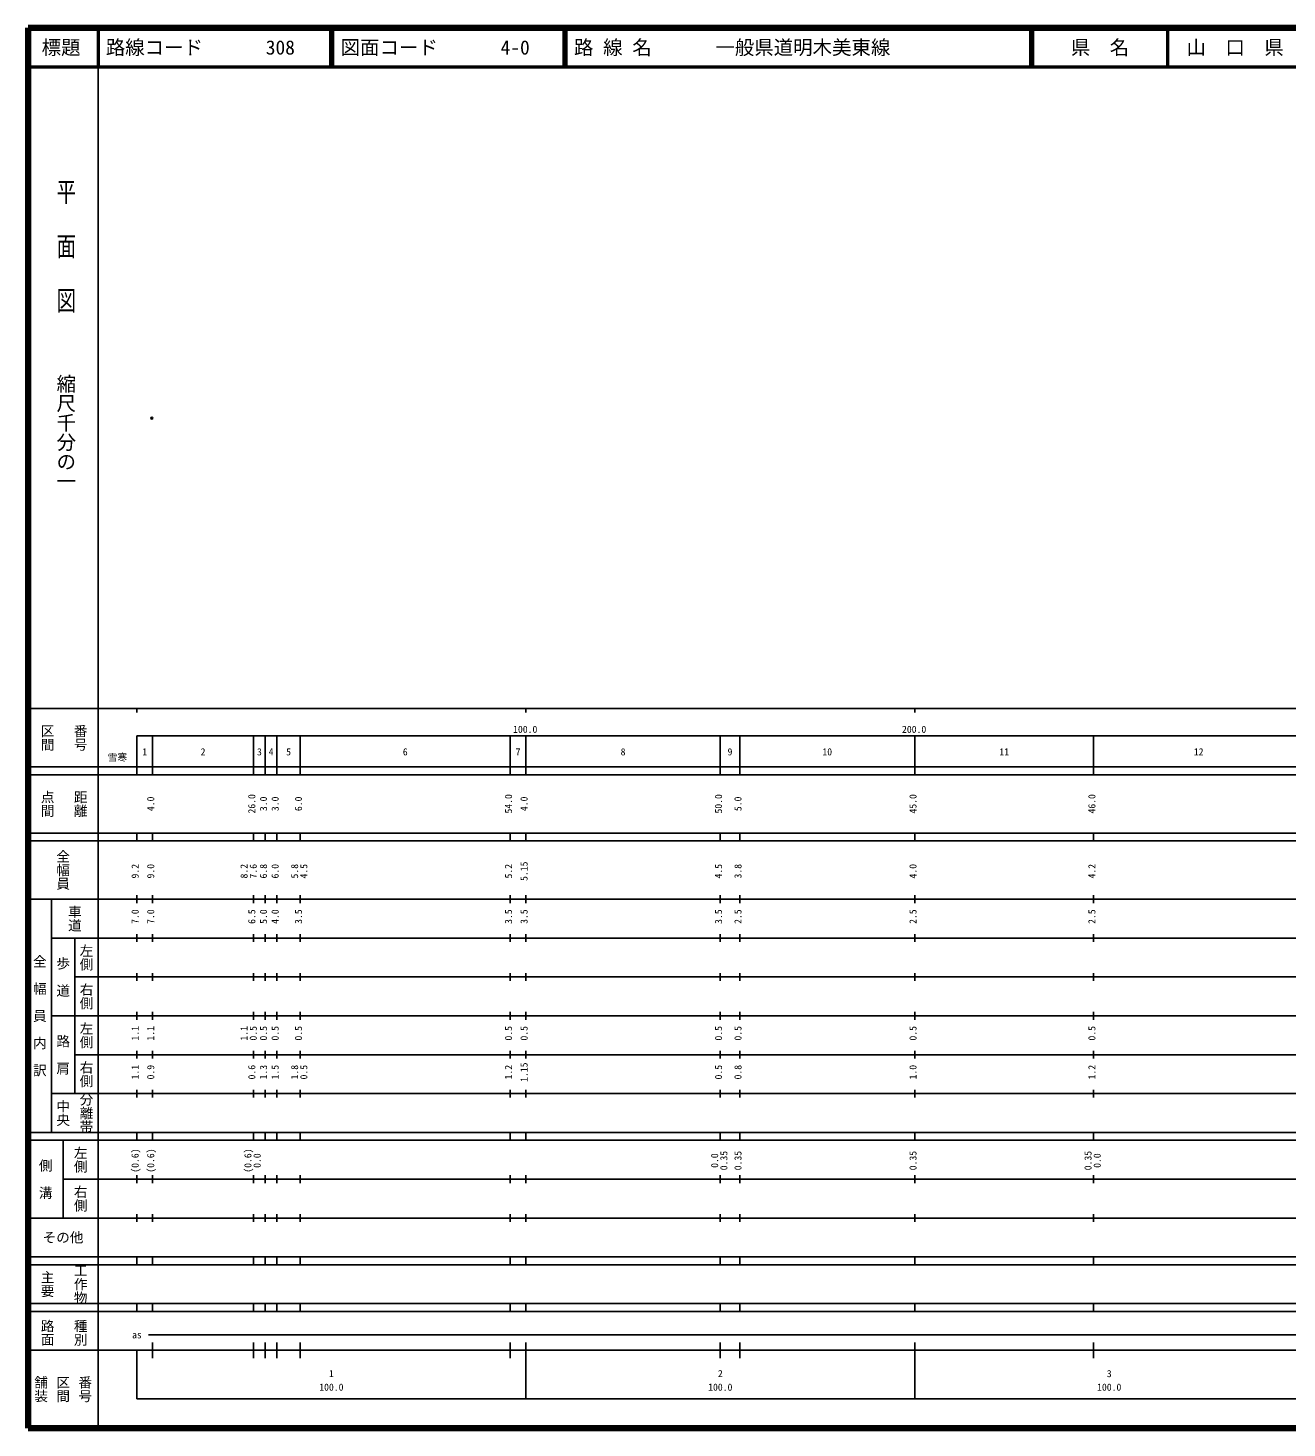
# Model space of a CAD drawing. Units: millimetres on the paper. Extents: x 40 to 680, y 20 to 380.
# Drawn here: x 40 to 363.7, y 20 to 380 of the extents above; entities that cross this region are included whole.
import ezdxf
from ezdxf.enums import TextEntityAlignment as Align

# ---------------------------------------------------------------- set-up
doc = ezdxf.new("R2010")
doc.units = ezdxf.units.MM
doc.header["$PDMODE"] = 32
doc.header["$PDSIZE"] = 0.5
doc.layers.add('M-OTRS', color=6, linetype='Continuous')
doc.layers.add('M-TTL-TXT', color=7, linetype='Continuous')
for name, color, linetype, lineweight in [('M-TTL', 2, 'Continuous', 140), ('M-TTL-BAND', 7, 'Continuous', 25), ('M-TTL-LINE', 7, 'Continuous', 50)]:
    doc.layers.add(name, color=color, linetype=linetype, lineweight=lineweight)
doc.styles.add('@ＭＳ ゴシック', font='')
doc.styles.add('ＭＳ ゴシック', font='')
doc.styles.get('@ＭＳ ゴシック').set_extended_font_data('@MS Gothic')
doc.styles.get('ＭＳ ゴシック').set_extended_font_data('MS Gothic')

msp = doc.modelspace()

# ---------------------------------------------------------------- linework, layer by layer
at = {"layer": 'M-OTRS'}
msp.add_point((71.817, 279.676), dxfattribs=at)
at = {"layer": 'M-TTL'}
for p, q in [((40, 380), (40, 20)), ((680, 380), (40, 380)), ((40, 20), (680, 20))]:
    msp.add_line(p, q, dxfattribs=at)
at = {"layer": 'M-TTL-BAND'}
for p, q in [((58, 370), (58, 20)), ((40, 205), (579, 205)), ((68, 205), (68, 204)), ((168, 205), (168, 204)), ((268, 205), (268, 204)), ((68, 198), (579, 198)), ((68, 198), (68, 188)), ((72, 188), (72, 198)), ((98, 188), (98, 198)), ((101, 188), (101, 198)), ((104, 188), (104, 198)), ((110, 188), (110, 198)), ((164, 188), (164, 198)), ((168, 188), (168, 198)), ((218, 188), (218, 198)), ((223, 188), (223, 198)), ((268, 188), (268, 198)), ((314, 188), (314, 198)), ((40, 190), (579, 190)), ((40, 188), (579, 188)), ((40, 173), (579, 173)), ((68, 171), (68, 173)), ((72, 171), (72, 173)), ((98, 171), (98, 173)), ((101, 171), (101, 173)), ((104, 171), (104, 173)), ((110, 171), (110, 173)), ((164, 171), (164, 173)), ((168, 171), (168, 173)), ((218, 171), (218, 173)), ((223, 171), (223, 173)), ((268, 171), (268, 173)), ((314, 171), (314, 173)), ((40, 171), (579, 171)), ((40, 156), (579, 156)), ((46, 96), (46, 156)), ((68, 155), (68, 157)), ((72, 155), (72, 157)), ((98, 155), (98, 157)), ((101, 155), (101, 157)), ((104, 155), (104, 157)), ((110, 155), (110, 157)), ((164, 155), (164, 157)), ((168, 155), (168, 157)), ((218, 155), (218, 157)), ((223, 155), (223, 157)), ((268, 155), (268, 157)), ((314, 155), (314, 157)), ((46, 146), (579, 146)), ((52, 146), (52, 106)), ((68, 145), (68, 147)), ((72, 145), (72, 147)), ((98, 145), (98, 147)), ((101, 145), (101, 147)), ((104, 145), (104, 147)), ((110, 145), (110, 147)), ((164, 145), (164, 147)), ((168, 145), (168, 147)), ((218, 145), (218, 147)), ((223, 145), (223, 147)), ((268, 145), (268, 147)), ((314, 145), (314, 147)), ((68, 135), (68, 137)), ((72, 135), (72, 137)), ((98, 135), (98, 137)), ((101, 135), (101, 137)), ((104, 135), (104, 137)), ((110, 135), (110, 137)), ((164, 135), (164, 137)), ((168, 135), (168, 137)), ((218, 135), (218, 137)), ((223, 135), (223, 137)), ((268, 135), (268, 137)), ((314, 135), (314, 137)), ((52, 136), (579, 136)), ((46, 126), (579, 126)), ((68, 125), (68, 127)), ((72, 125), (72, 127)), ((98, 125), (98, 127)), ((101, 125), (101, 127)), ((104, 125), (104, 127)), ((110, 125), (110, 127)), ((164, 125), (164, 127)), ((168, 125), (168, 127)), ((218, 125), (218, 127)), ((223, 125), (223, 127)), ((268, 125), (268, 127)), ((314, 125), (314, 127)), ((52, 116), (579, 116)), ((68, 115), (68, 117)), ((72, 115), (72, 117)), ((98, 115), (98, 117)), ((101, 115), (101, 117)), ((104, 115), (104, 117)), ((110, 115), (110, 117)), ((164, 115), (164, 117)), ((168, 115), (168, 117)), ((218, 115), (218, 117)), ((223, 115), (223, 117)), ((268, 115), (268, 117)), ((314, 115), (314, 117)), ((46, 106), (579, 106)), ((68, 105), (68, 107)), ((72, 105), (72, 107)), ((98, 105), (98, 107)), ((101, 105), (101, 107)), ((104, 105), (104, 107)), ((110, 105), (110, 107)), ((164, 105), (164, 107)), ((168, 105), (168, 107)), ((218, 105), (218, 107)), ((223, 105), (223, 107)), ((268, 105), (268, 107)), ((314, 105), (314, 107)), ((40, 96), (579, 96)), ((40, 94), (579, 94)), ((49, 94), (49, 74)), ((68, 94), (68, 96)), ((72, 94), (72, 96)), ((98, 94), (98, 96)), ((101, 94), (101, 96)), ((104, 94), (104, 96)), ((110, 94), (110, 96)), ((164, 94), (164, 96)), ((168, 94), (168, 96)), ((218, 94), (218, 96)), ((223, 94), (223, 96)), ((268, 94), (268, 96)), ((314, 94), (314, 96)), ((49, 84), (579, 84)), ((68, 83), (68, 85)), ((72, 83), (72, 85)), ((98, 83), (98, 85)), ((101, 83), (101, 85)), ((104, 83), (104, 85)), ((110, 83), (110, 85)), ((164, 83), (164, 85)), ((168, 83), (168, 85)), ((218, 83), (218, 85)), ((223, 83), (223, 85)), ((268, 83), (268, 85)), ((314, 83), (314, 85)), ((40, 74), (579, 74)), ((68, 73), (68, 75)), ((72, 73), (72, 75)), ((98, 73), (98, 75)), ((101, 73), (101, 75)), ((104, 73), (104, 75)), ((110, 73), (110, 75)), ((164, 73), (164, 75)), ((168, 73), (168, 75)), ((218, 73), (218, 75)), ((223, 73), (223, 75)), ((268, 73), (268, 75)), ((314, 73), (314, 75)), ((40, 64), (579, 64)), ((40, 62), (579, 62)), ((68, 62), (68, 64)), ((72, 62), (72, 64)), ((98, 62), (98, 64)), ((101, 62), (101, 64)), ((104, 62), (104, 64)), ((110, 62), (110, 64)), ((164, 62), (164, 64)), ((168, 62), (168, 64)), ((218, 62), (218, 64)), ((223, 62), (223, 64)), ((268, 62), (268, 64)), ((314, 62), (314, 64)), ((40, 52), (579, 52)), ((68, 50), (68, 52)), ((72, 50), (72, 52)), ((98, 50), (98, 52)), ((101, 50), (101, 52)), ((104, 50), (104, 52)), ((110, 50), (110, 52)), ((164, 50), (164, 52)), ((168, 50), (168, 52)), ((218, 50), (218, 52)), ((223, 50), (223, 52)), ((268, 50), (268, 52)), ((314, 50), (314, 52)), ((40, 50), (579, 50)), ((71, 44), (565, 44)), ((40, 40), (579, 40)), ((68, 40), (68, 27.5)), ((72, 38), (72, 42)), ((98, 38), (98, 42)), ((101, 38), (101, 42)), ((104, 38), (104, 42)), ((110, 38), (110, 42)), ((164, 38), (164, 42)), ((168, 27.5), (168, 42)), ((218, 38), (218, 42)), ((223, 38), (223, 42)), ((268, 27.5), (268, 42)), ((314, 38), (314, 42)), ((68, 27.5), (579, 27.5))]:
    msp.add_line(p, q, dxfattribs=at)
at = {"layer": 'M-TTL-LINE'}
for p, q in [((58, 380), (58, 370)), ((117.75, 380), (117.75, 370)), ((118.25, 380), (118.25, 370)), ((177.75, 380), (177.75, 370)), ((178.25, 380), (178.25, 370)), ((297.75, 380), (297.75, 370)), ((298.25, 380), (298.25, 370)), ((333, 380), (333, 370)), ((40, 370), (680, 370))]:
    msp.add_line(p, q, dxfattribs=at)

# ---------------------------------------------------------------- texts
at = {"layer": 'M-TTL-BAND', "style": '@ＭＳ ゴシック', "width": 1.4}
msp.add_text('平  面  図', height=3.666, rotation=270, dxfattribs=at).set_placement((49.777, 306.475), align=Align.MIDDLE_RIGHT)
at = {"layer": 'M-TTL-BAND', "style": '@ＭＳ ゴシック'}
msp.add_text('縮尺千分の一', height=3.666, rotation=270, dxfattribs=at).set_placement((49.777, 261.03), align=Align.MIDDLE_RIGHT)
for s, p in [('区間', (45, 197.5)), ('番号', (53.5, 197.5)), ('点間', (45, 180.5)), ('距離', (53.5, 180.5)), ('全幅員', (49, 163.5)), ('車道', (52, 151)), ('左側', (55, 141)), ('全\u3000幅\u3000員\u3000内\u3000訳', (43, 126)), ('歩\u3000道', (49, 136)), ('右側', (55, 131)), ('左側', (55, 121)), ('路\u3000肩', (49, 116)), ('右側', (55, 111)), ('分離帯', (55, 101)), ('中央', (49, 101)), ('左側', (53.5, 89)), ('側\u3000溝', (44.5, 84)), ('右側', (53.5, 79)), ('工作物', (53.5, 57)), ('主要', (45, 57)), ('路面', (45, 44.5)), ('種別', (53.5, 44.5)), ('舗装', (43.333, 30)), ('区間', (49, 30)), ('番号', (54.667, 30))]:
    msp.add_text(s, height=2.566, rotation=270, dxfattribs=at).set_placement(p, align=Align.MIDDLE_CENTER)
at = {"layer": 'M-TTL-BAND', "style": 'ＭＳ ゴシック'}
for s, p in [('100.0', (167.844, 198.195)), ('200.0', (267.844, 198.195)), ('1', (70, 192.405)), ('2', (85, 192.405)), ('3', (99.5, 192.405)), ('4', (102.5, 192.405)), ('5', (107, 192.405)), ('6', (137, 192.405)), ('7', (166, 192.405)), ('8', (193, 192.405)), ('9', (220.5, 192.405)), ('10', (245.5, 192.405)), ('11', (291, 192.405)), ('12', (341, 192.405)), ('as', (68, 42.5)), ('1', (118, 32.523)), ('2', (218, 32.523)), ('3', (318, 32.523)), ('100.0', (118, 29.033)), ('100.0', (218, 29.033)), ('100.0', (318, 29.033))]:
    msp.add_text(s, height=1.833, dxfattribs=at).set_placement(p, align=Align.BOTTOM_CENTER)
msp.add_text('雪寒', height=1.833, dxfattribs=at).set_placement((65.5, 191), align=Align.BOTTOM_RIGHT)
for s, p in [('4.0', (73, 180.5)), ('26.0', (99, 180.5)), ('3.0', (102, 180.5)), ('3.0', (105, 180.5)), ('6.0', (111, 180.5)), ('54.0', (165, 180.5)), ('4.0', (169, 180.5)), ('50.0', (219, 180.5)), ('5.0', (224, 180.5)), ('45.0', (269, 180.5)), ('46.0', (315, 180.5)), ('9.2', (69, 163.174)), ('9.0', (73, 163.174)), ('8.2', (97, 163.174)), ('7.6', (99.37, 163.174)), ('6.8', (102, 163.174)), ('6.0', (105, 163.174)), ('5.8', (110, 163.174)), ('4.5', (112.37, 163.174)), ('5.2', (165, 163.174)), ('5.15', (169, 163.174)), ('4.5', (219, 163.174)), ('3.8', (224, 163.174)), ('4.0', (269, 163.174)), ('4.2', (315, 163.174)), ('7.0', (69, 151.5)), ('7.0', (73, 151.5)), ('6.5', (99, 151.5)), ('5.0', (102, 151.5)), ('4.0', (105, 151.5)), ('3.5', (111, 151.5)), ('3.5', (165, 151.5)), ('3.5', (169, 151.5)), ('3.5', (219, 151.5)), ('2.5', (224, 151.5)), ('2.5', (269, 151.5)), ('2.5', (315, 151.5)), ('1.1', (69, 121.5)), ('1.1', (73, 121.5)), ('1.1', (97, 121.5)), ('0.5', (99.37, 121.5)), ('0.5', (102, 121.5)), ('0.5', (105, 121.5)), ('0.5', (111, 121.5)), ('0.5', (165, 121.5)), ('0.5', (169, 121.5)), ('0.5', (219, 121.5)), ('0.5', (224, 121.5)), ('0.5', (269, 121.5)), ('0.5', (315, 121.5)), ('1.1', (69, 111.5)), ('0.9', (73, 111.5)), ('0.6', (99, 111.5)), ('1.3', (102, 111.5)), ('1.5', (105, 111.5)), ('1.8', (110, 111.5)), ('0.5', (112.37, 111.5)), ('1.2', (165, 111.5)), ('1.15', (169, 111.5)), ('0.5', (219, 111.5)), ('0.8', (224, 111.5)), ('1.0', (269, 111.5)), ('1.2', (315, 111.5)), ('(0.6)', (69, 88.764)), ('(0.6)', (73, 88.764)), ('(0.6)', (98, 88.764)), ('0.0', (100.37, 88.764)), ('0.0', (218, 88.764)), ('0.35', (220.37, 88.764)), ('0.35', (224, 88.764)), ('0.35', (269, 88.764)), ('0.35', (314, 88.764)), ('0.0', (316.37, 88.764))]:
    msp.add_text(s, height=1.833, rotation=90, dxfattribs=at).set_placement(p, align=Align.BOTTOM_CENTER)
msp.add_text('その他', height=2.566, dxfattribs=at).set_placement((49, 69), align=Align.MIDDLE_CENTER)
at = {"layer": 'M-TTL-TXT', "style": 'ＭＳ ゴシック'}
for s, p in [('標題', (48.5, 375)), ('県\u3000名', (315.625, 375)), ('山\u3000口\u3000県', (350.375, 375))]:
    msp.add_text(s, height=3.666, dxfattribs=at).set_placement(p, align=Align.MIDDLE_CENTER)
for s, p in [('路線コード', (60, 375)), ('308', (101.142, 375)), ('図面コード', (120.38, 375)), ('4-0', (161.521, 375)), ('路 線 名', (180.38, 375)), ('一般県道明木美東線', (216.734, 375))]:
    msp.add_text(s, height=3.666, dxfattribs=at).set_placement(p, align=Align.MIDDLE_LEFT)

doc.saveas('drawing.dxf')
